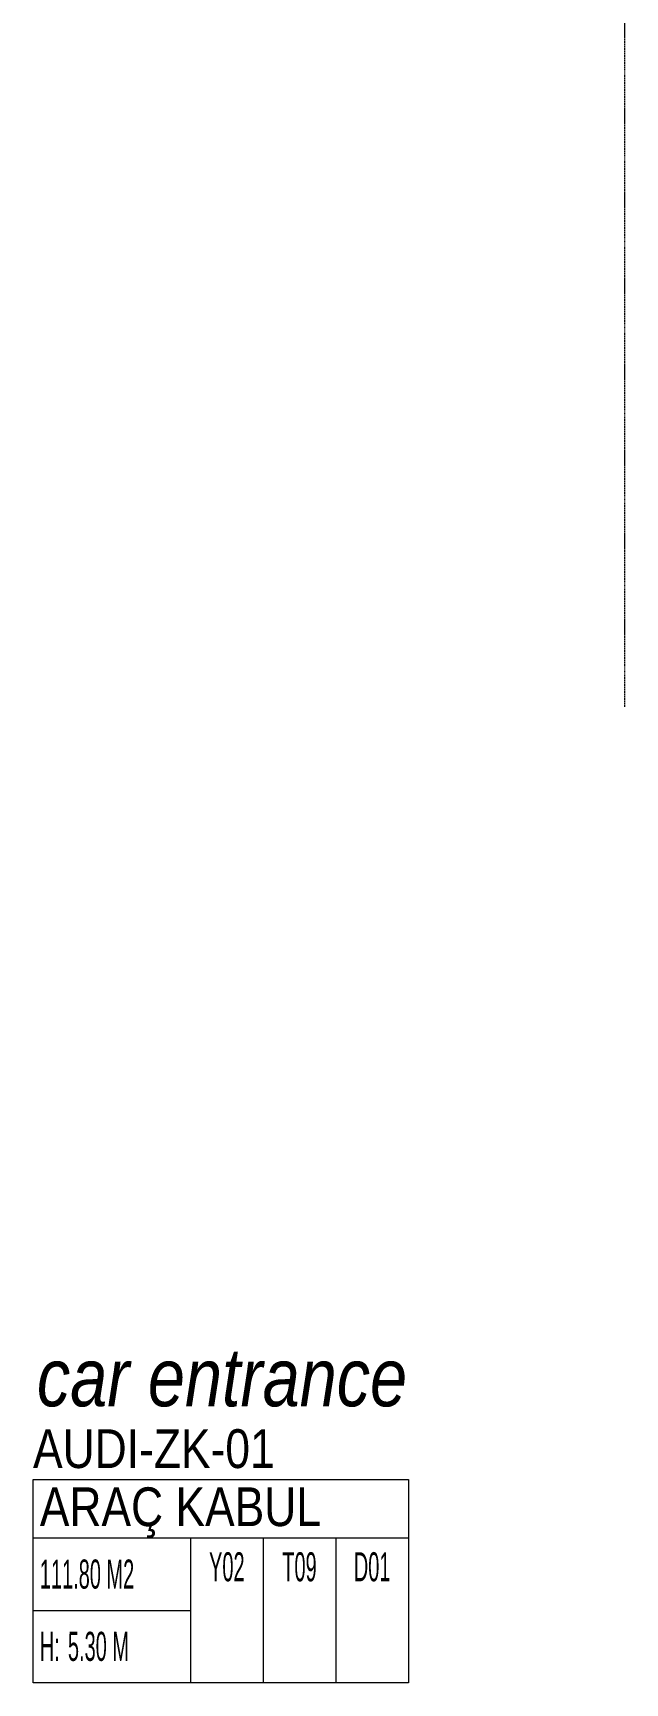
# Model space of a CAD drawing. Extents: x -2749 to 23780, y -1311 to 8245.
# Drawn here: x 1769.8 to 1922.5, y 3333 to 3759 of the extents above; entities that cross this region are included whole.
import ezdxf
from ezdxf.enums import TextEntityAlignment as Align

# ---------------------------------------------------------------- set-up
doc = ezdxf.new("R2010")
doc.units = 0
doc.header["$MEASUREMENT"] = 0
doc.linetypes.add('DASHDOT2', pattern=[0.5, 0.25, -0.125, 0, -0.125])
doc.layers.get('0').update_dxf_attribs({"color": 9, "lineweight": 9})
for name, color, linetype, lineweight in [('21', 9, 'Continuous', 9), ('24', 9, 'DASHDOT2', 9), ('40', 9, 'Continuous', 9)]:
    doc.layers.add(name, color=color, linetype=linetype, lineweight=lineweight)
doc.styles.add('Arial', font='arial.ttf', dxfattribs={"height": 2.5})
doc.styles.add('MuuM_TEXT-ITALIC', font='ARIALNI.TTF')
doc.styles.add('MuuM_TEXT-STANDART', font='ARIALN.TTF')

# ---------------------------------------------------------------- blocks, each defined once
blk = doc.blocks.new('P-AKS_AUDI')
at = {"layer": '24'}
blk.add_lwpolyline([(-2800, 800), (-2800, 1250)], dxfattribs=at)
blk = doc.blocks.new('0_roomno2')
blk.add_lwpolyline([(19.375, -10.5), (0, -10.5), (0, 0), (19.375, 0)], close=True)
for points in [[(0, -3), (19.375, -3)], [(8.125, -3), (8.125, -10.5)], [(11.875, -3), (11.875, -10.5)], [(15.625, -3), (15.625, -10.5)], [(0, -6.75), (8.125, -6.75)]]:
    blk.add_lwpolyline(points)
at = {"style": 'MuuM_TEXT-STANDART', "width": 0.6}
blk.add_text('H:', height=1.5, dxfattribs=at).set_placement((0.35, -8.608), align=Align.MIDDLE_LEFT)
at = {"style": 'Arial'}
blk.add_attdef('ODANO', (0, 1.17), '', height=2, dxfattribs=at)
blk.add_attdef('MEKANADI', text='', height=2, dxfattribs=at).set_placement((0.35, -3), align=Align.BOTTOM_LEFT)
at = {"style": 'MuuM_TEXT-STANDART', "width": 0.6}
for tag, p in [('M2', (0.35, -4.875)), ('TEMIZTAVANYUKSEKLIGI', (1.8, -8.608))]:
    blk.add_attdef(tag, text='', height=1.5, dxfattribs=at).set_placement(p, align=Align.MIDDLE_LEFT)
for tag, p in [('YER01', (10, -4.5)), ('TAVAN01', (13.75, -4.5)), ('DUVAR01', (17.5, -4.5)), ('YER02', (10, -6.75)), ('TAVAN02', (13.75, -6.75)), ('DUVAR02', (17.5, -6.75)), ('YER03', (10, -9)), ('TAVAN03', (13.75, -9)), ('DUVAR03', (17.5, -9))]:
    blk.add_attdef(tag, text='', height=1.5, dxfattribs=at).set_placement(p, align=Align.MIDDLE_CENTER)
blk = doc.blocks.new('p-zemin kat')
at = {"layer": '21'}
ref = blk.add_blockref('0_roomno2', (1769.76, 3385.51), dxfattribs=dict(at, xscale=5, yscale=5, zscale=5))
ref.add_attrib('ODANO', 'AUDI-ZK-01', dxfattribs={"layer": '0', "height": 10, "style": 'MuuM_TEXT-STANDART'}).set_placement((1769.76, 3385.51), align=Align.BOTTOM_LEFT)
ref.add_attrib('MEKANADI', 'ARAÇ KABUL', dxfattribs={"layer": '0', "height": 10, "style": 'MuuM_TEXT-STANDART'}).set_placement((1771.51, 3370.51), align=Align.BOTTOM_LEFT)
ref.add_attrib('M2', '111.80 M2', dxfattribs={"layer": '0', "height": 7.5, "style": 'MuuM_TEXT-STANDART', "width": 0.6}).set_placement((1771.51, 3361.13), align=Align.MIDDLE_LEFT)
ref.add_attrib('TEMIZTAVANYUKSEKLIGI', '5.30 M', dxfattribs={"layer": '0', "height": 7.5, "style": 'MuuM_TEXT-STANDART', "width": 0.6}).set_placement((1778.76, 3342.47), align=Align.MIDDLE_LEFT)
ref.add_attrib('YER01', 'Y02', dxfattribs={"layer": '0', "height": 7.5, "style": 'MuuM_TEXT-STANDART', "width": 0.6}).set_placement((1819.76, 3363.01), align=Align.MIDDLE_CENTER)
ref.add_attrib('TAVAN01', 'T09', dxfattribs={"layer": '0', "height": 7.5, "style": 'MuuM_TEXT-STANDART', "width": 0.6}).set_placement((1838.51, 3363.01), align=Align.MIDDLE_CENTER)
ref.add_attrib('DUVAR01', 'D01', dxfattribs={"layer": '0', "height": 7.5, "style": 'MuuM_TEXT-STANDART', "width": 0.6}).set_placement((1857.26, 3363.01), align=Align.MIDDLE_CENTER)
at = {"layer": '24'}
blk.add_blockref('P-AKS_AUDI', (4722.5, 2785), dxfattribs=at)
at = {"layer": '40', "insert": (1818.52, 3411.83), "char_height": 15, "width": 335.6561, "attachment_point": 5, "style": 'MuuM_TEXT-ITALIC'}
blk.add_mtext('car entrance', dxfattribs=at)

msp = doc.modelspace()

# ---------------------------------------------------------------- block references
msp.add_blockref('p-zemin kat', (0, 0))

doc.saveas('drawing.dxf')
